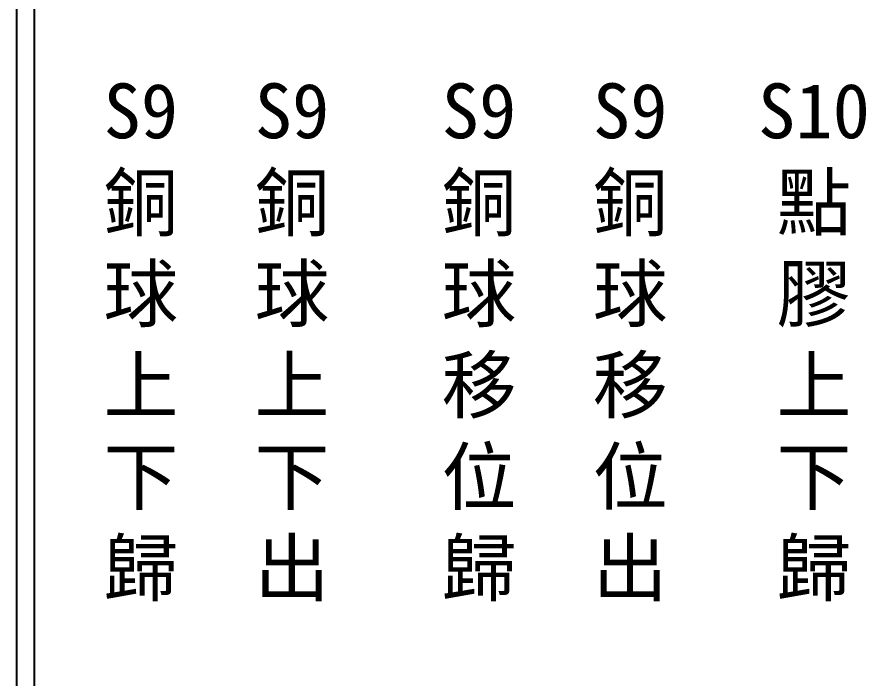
# Model space of a CAD drawing. Extents: x 325 to 612, y 3 to 207.
# Drawn here: x 325.3 to 385.7, y 50 to 97 of the extents above; entities that cross this region are included whole.
import ezdxf

# ---------------------------------------------------------------- set-up
doc = ezdxf.new("R2010")
doc.units = 0
doc.layers.add('圖框層', color=7, linetype='CONTINUOUS')
doc.layers.add('標尺寸層', color=3, linetype='CONTINUOUS')
doc.styles.add('CNS', font='romanc.shx', dxfattribs={"bigfont": 'chineset.shx'})

msp = doc.modelspace()

# ---------------------------------------------------------------- linework, layer by layer
at = {"layer": '圖框層', "color": 7}
for p, q in [((325.319, 3), (325.319, 206.969)), ((326.569, 4.25), (326.569, 205.719))]:
    msp.add_line(p, q, dxfattribs=at)

# ---------------------------------------------------------------- texts
at = {"layer": '標尺寸層', "color": 7, "char_height": 3.9, "width": 4.96081, "attachment_point": 5, "style": 'CNS'}
for s, insert in [('{\\fDFKai-SB|b0|i0|c136|p65;S9 銅球上下歸}', (334.127, 73.868)), ('{\\fDFKai-SB|b0|i0|c136|p65;S9 銅球上下出}', (344.878, 73.868)), ('{\\fDFKai-SB|b0|i0|c136|p65;S9 銅球移位歸}', (358.174, 73.868)), ('{\\fDFKai-SB|b0|i0|c136|p65;S9 銅球移位出}', (368.925, 73.868)), ('{\\fDFKai-SB|b0|i0|c136|p65;S10 點膠上下歸}', (381.994, 73.868))]:
    msp.add_mtext(s, dxfattribs=dict(at, insert=insert))

doc.saveas('drawing.dxf')
